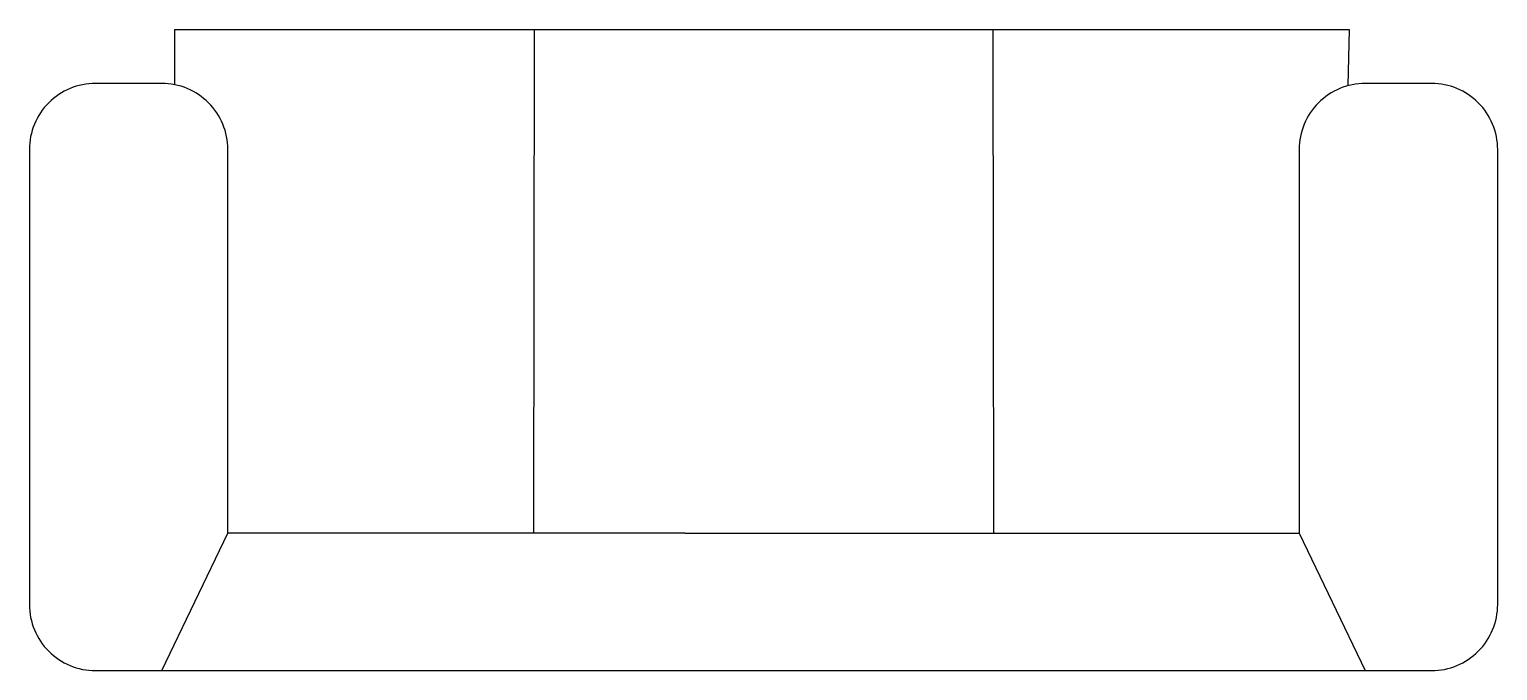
# Model space of a CAD drawing. Extents: x 0 to 2, y 0 to 0.87.
import ezdxf

# ---------------------------------------------------------------- set-up
doc = ezdxf.new("R2010")
doc.units = 0
doc.layers.get('0').update_dxf_attribs({"linetype": 'CONTINUOUS'})

msp = doc.modelspace()

# ---------------------------------------------------------------- linework, layer by layer
at = {"color": 0}
for p, q in [((0.6896, 0.8731), (0.6889, 0.1871)), ((1.3147, 0.8731), (1.3154, 0.1871))]:
    msp.add_line(p, q, dxfattribs=at)
for points in [[(0.2, 0.8731), (0.1998, 0.7978)], [(0.2, 0.8731), (1.8, 0.8731), (1.7981, 0.7963)], [(0.8948, 0.1871), (0.2725, 0.1871)], [(0.8948, 0.1871), (1.7318, 0.1871)], [(0.1373, 0), (1.867, 0)]]:
    msp.add_lwpolyline(points, dxfattribs=at)
for points in [[(0.2725, 0.1871), (0.2725, 0.7095, 0.414214), (0.1825, 0.7995), (0.0921, 0.7995, 0.414214), (0.0021, 0.7095), (0.0021, 0.09, 0.414214), (0.0921, 0), (0.1825, 0)], [(1.8218, 0), (1.9122, 0, 0.414214), (2.0022, 0.09), (2.0022, 0.7095, 0.414214), (1.9122, 0.7995), (1.8218, 0.7995, 0.414214), (1.7318, 0.7095), (1.7318, 0.1871)]]:
    msp.add_lwpolyline(points, format="xyb", close=True, dxfattribs=at)

doc.saveas('drawing.dxf')
